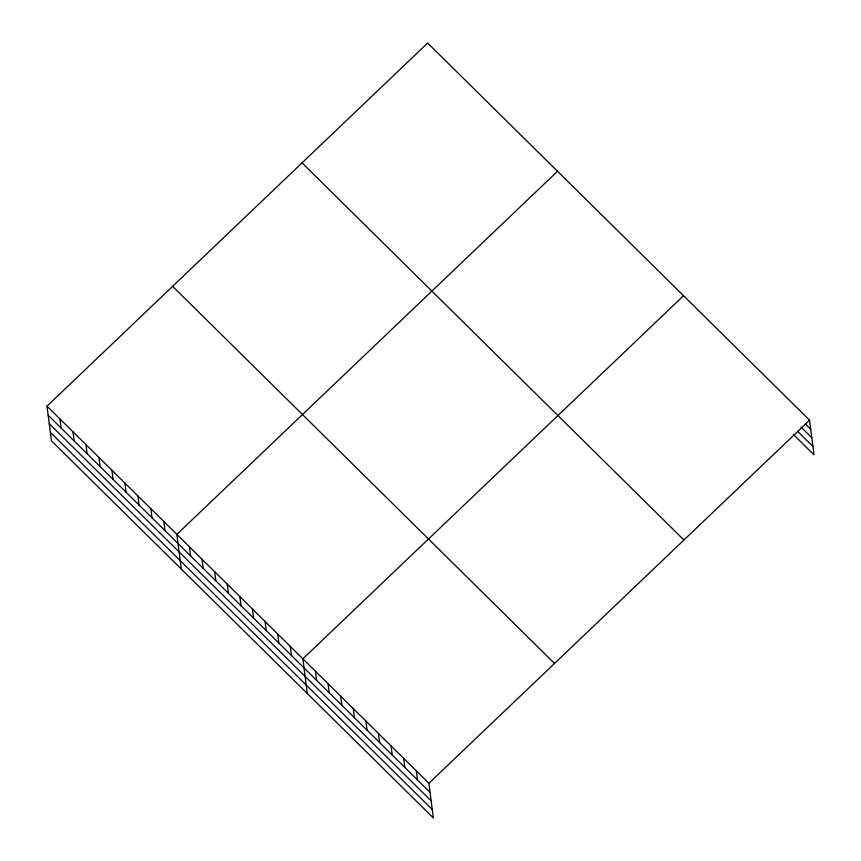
<?xml version="1.0" encoding="UTF-8"?>
<svg xmlns="http://www.w3.org/2000/svg" width="861" height="861" viewBox="0 0 861 861"><rect width="100%" height="100%" fill="white"/><g stroke="black" fill="none" stroke-linecap="round" stroke-linejoin="round"><path stroke-width="1.29" d="M47 406.155L428.896 783.273L433.331 817.95L51.445 440.821L47 406.155L427.669 43.05L809.555 420.179L814 454.845L793.293 434.396M557.508 171.274L176.849 534.38L181.284 569.046M683.537 295.721L302.868 658.826L307.312 693.503M428.896 783.273L809.555 420.179M805.326 423.946L810.718 429.273M800.999 427.045L811.805 437.711M797.609 431.296L812.913 446.407M302.05 162.869L683.935 539.998M172.62 286.326L554.516 663.454M48.173 415.26L430.059 792.378M49.249 423.698L431.135 800.816M50.358 432.383L432.254 809.512M416.293 770.832L417.456 779.937M403.691 758.39L404.853 767.485M391.088 745.938L392.25 755.043M378.485 733.497L379.647 742.602M365.882 721.055L367.044 730.15M353.279 708.603L354.441 717.708M340.676 696.162L341.839 705.267M328.073 683.72L329.236 692.814M315.47 671.268L316.633 680.373M290.265 646.385L291.427 655.479M277.662 633.933L278.824 643.038M265.059 621.491L266.232 630.596M252.456 609.05L253.629 618.144M239.853 596.598L241.026 605.703M227.25 584.156L228.423 593.261M214.647 571.715L215.82 580.809M202.044 559.263L203.218 568.368M189.452 546.821L190.615 555.926M163.859 521.551L165.021 530.656M150.879 508.733L152.042 517.838M137.889 495.914L139.062 505.009M124.91 483.086L126.072 492.191M111.919 470.267L113.092 479.362M98.94 457.439L100.102 466.544M85.96 444.62L87.122 453.725M72.97 431.802L74.132 440.897M59.99 418.973L61.153 428.078"/></g></svg>
